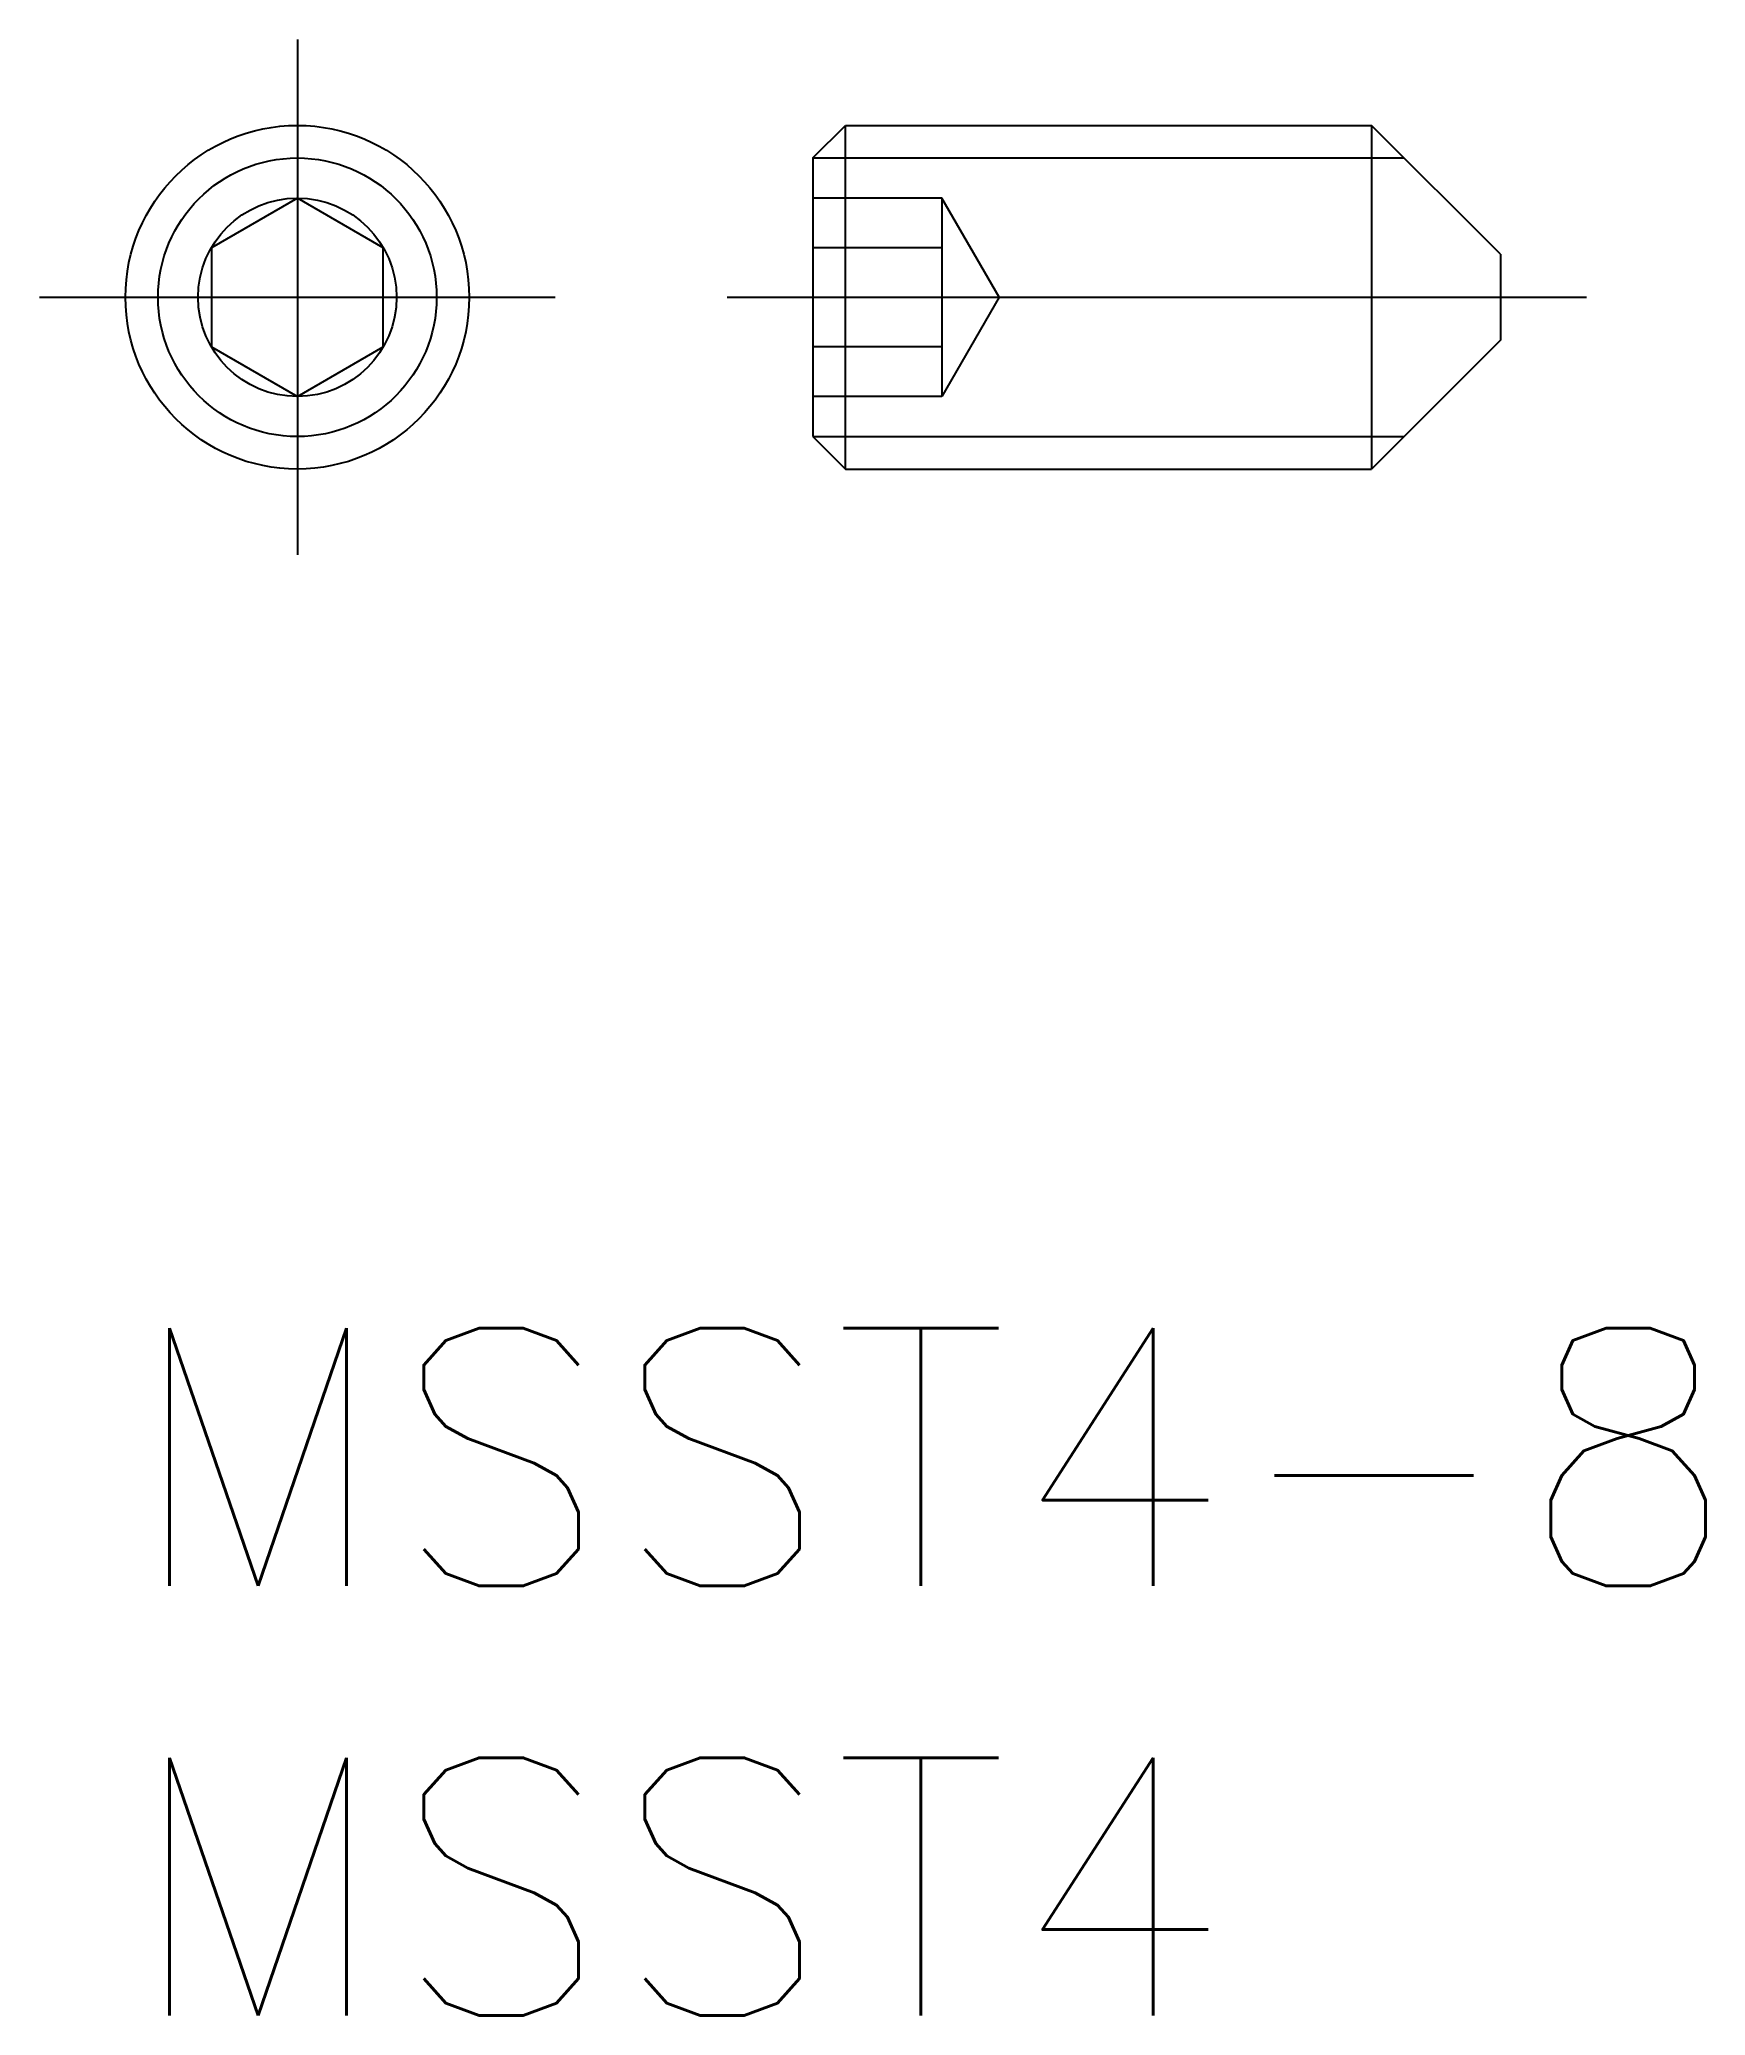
# Model space of a CAD drawing. Extents: x -1 to 18.4, y -8 to 15.
import ezdxf

# ---------------------------------------------------------------- set-up
doc = ezdxf.new("R2010")
doc.units = 0
doc.header["$LTSCALE"] = 0.5
doc.linetypes.add('CENTER', pattern=[50.8, 31.75, -6.35, 6.35, -6.35])
doc.linetypes.add('DASHED', pattern=[19.05, 12.7, -6.35])
for name, color, linetype in [('MSM_CENTER', 1, 'CENTER'), ('MSM_CONTINUOUS', 7, 'CONTINUOUS'), ('MSM_DASHED', 4, 'DASHED'), ('MSM_NARROW', 5, 'CONTINUOUS'), ('MSM_PART_NUMBER', 7, 'CONTINUOUS')]:
    doc.layers.add(name, color=color, linetype=linetype)
doc.styles.get("Standard").update_dxf_attribs({"font": 'txt.shx', "height": 1, "bigfont": 'bigfont.shx'})

# ---------------------------------------------------------------- blocks, each defined once
blk = doc.blocks.new('*U2')
at = {"layer": 'MSM_PART_NUMBER'}
blk.add_text('MSST4-8', height=3, dxfattribs=at).set_placement((0, -3))
blk = doc.blocks.new('*U3')
at = {"layer": 'MSM_PART_NUMBER'}
blk.add_text('MSST4', height=3, dxfattribs=at).set_placement((0, -8))

msp = doc.modelspace()

# ---------------------------------------------------------------- linework, layer by layer
at = {"layer": 'MSM_CENTER'}
for p, q in [((2, 15), (2, 9)), ((-1, 12), (5, 12)), ((7, 12), (17, 12))]:
    msp.add_line(p, q, dxfattribs=at)
at = {"layer": 'MSM_CONTINUOUS'}
for p, q in [((8, 13.621), (8.379, 14)), ((8.379, 14), (14.5, 14)), ((8.379, 10), (8.379, 14)), ((16, 12.5), (14.5, 14)), ((14.5, 14), (14.5, 10)), ((8, 13.621), (8, 10.379)), ((2, 13.155), (1, 12.577)), ((3, 12.577), (2, 13.155)), ((1, 12.577), (1, 11.423)), ((3, 11.423), (3, 12.577)), ((16, 12.5), (16, 11.5)), ((1, 11.423), (2, 10.845)), ((2, 10.845), (3, 11.423)), ((16, 11.5), (14.5, 10)), ((8, 10.379), (8.379, 10)), ((8.379, 10), (14.5, 10))]:
    msp.add_line(p, q, dxfattribs=at)
for radius in [2, 1.155]:
    msp.add_circle((2, 12), radius, dxfattribs=at)
at = {"layer": 'MSM_DASHED'}
for p, q in [((9.5, 13.155), (8, 13.155)), ((9.5, 13.155), (9.5, 10.845)), ((10.167, 12), (9.5, 13.155)), ((9.5, 12.577), (8, 12.577)), ((10.167, 12), (9.5, 10.845)), ((9.5, 11.423), (8, 11.423)), ((9.5, 10.845), (8, 10.845))]:
    msp.add_line(p, q, dxfattribs=at)
at = {"layer": 'MSM_NARROW'}
for p, q in [((8, 13.621), (14.879, 13.621)), ((8, 10.379), (14.879, 10.379))]:
    msp.add_line(p, q, dxfattribs=at)
msp.add_circle((2, 12), 1.621, dxfattribs=at)

# ---------------------------------------------------------------- block references
at = {"layer": 'MSM_CONTINUOUS'}
for name in ['*U2', '*U3']:
    msp.add_blockref(name, (0, 0), dxfattribs=at)

doc.saveas('drawing.dxf')
